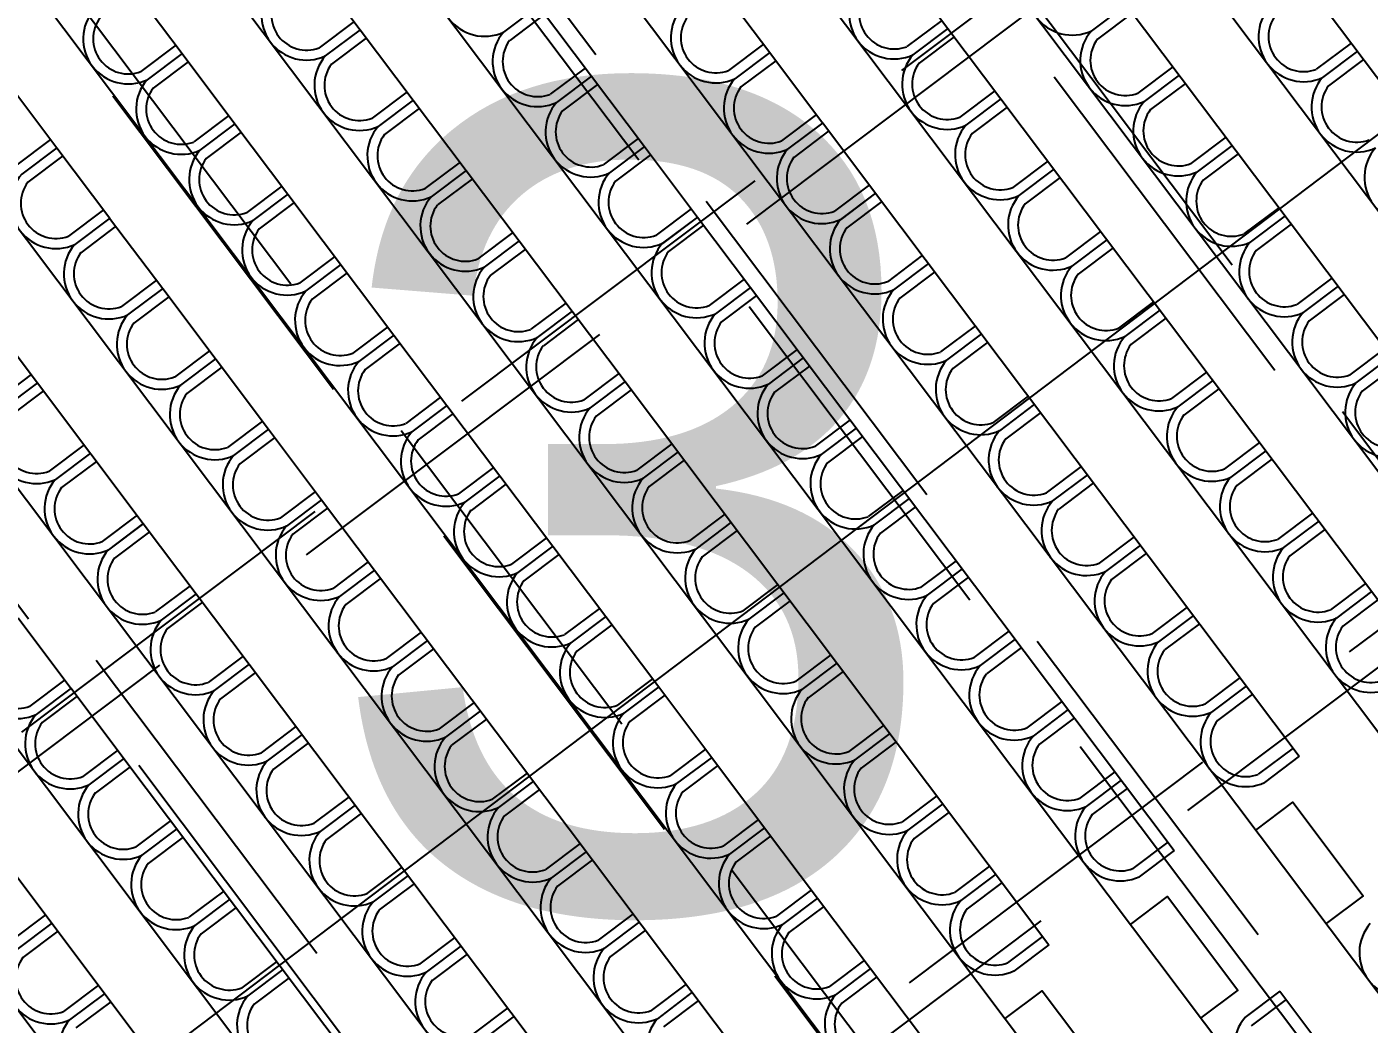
# Model space of a CAD drawing. Header units: millimetres. Extents: x -17017 to 2697, y 1903 to 18260.
# Drawn here: x -16981.895 to -16980.066, y 18227.149 to 18228.508 of the extents above; entities that cross this region are included whole.
import ezdxf

# ---------------------------------------------------------------- set-up
doc = ezdxf.new("R2010")
doc.units = ezdxf.units.MM
doc.linetypes.add('0', pattern=[0])
doc.linetypes.add('DASHED', pattern=[0.75, 0.5, -0.25])
for name, color, linetype in [('1', 7, 'Continuous'), ('A-Flor-Strs', 12, 'Continuous'), ('NET 01', 8, 'Continuous'), ('red', 1, 'Continuous')]:
    doc.layers.add(name, color=color, linetype=linetype)
doc.styles.get("Standard").update_dxf_attribs({"font": 'arial.ttf'})

msp = doc.modelspace()

# ---------------------------------------------------------------- linework, layer by layer
at = {"layer": '1'}
for p, q in [((-16982.444, 18231.4344), (-16978.3992, 18226.0578)), ((-16982.6147, 18231.306), (-16978.5699, 18225.9294)), ((-16982.7853, 18231.1777), (-16978.7405, 18225.801)), ((-16982.956, 18231.0493), (-16978.9111, 18225.6727)), ((-16983.1266, 18230.9209), (-16979.0818, 18225.5443)), ((-16983.2972, 18230.7926), (-16979.2524, 18225.4159)), ((-16983.4679, 18230.6642), (-16979.4231, 18225.2876)), ((-16983.6385, 18230.5358), (-16979.5937, 18225.1592)), ((-16983.8091, 18230.4075), (-16979.7643, 18225.0308)), ((-16983.9798, 18230.2791), (-16979.935, 18224.9025)), ((-16984.1504, 18230.1507), (-16980.1056, 18224.7741)), ((-16981.0271, 18228.6649), (-16980.8828, 18228.4731)), ((-16980.2266, 18228.6664), (-16979.6495, 18227.8992)), ((-16980.7122, 18228.6014), (-16980.64, 18228.5055)), ((-16981.5126, 18228.5999), (-16981.4405, 18228.504)), ((-16981.7554, 18228.5674), (-16981.6832, 18228.4715)), ((-16981.1977, 18228.5365), (-16981.2454, 18228.5006)), ((-16981.1977, 18228.5365), (-16981.2454, 18228.5006)), ((-16981.1977, 18228.5365), (-16981.0534, 18228.3447)), ((-16980.3972, 18228.538), (-16980.4449, 18228.5022)), ((-16980.3972, 18228.538), (-16980.4449, 18228.5022)), ((-16980.3972, 18228.538), (-16979.8201, 18227.7709)), ((-16981.4489, 18228.5152), (-16981.4966, 18228.4794)), ((-16981.1893, 18228.5253), (-16981.2369, 18228.4894)), ((-16980.6485, 18228.5167), (-16980.6961, 18228.4809)), ((-16980.3888, 18228.5268), (-16980.4364, 18228.491)), ((-16981.4405, 18228.504), (-16981.4881, 18228.4682)), ((-16981.4405, 18228.504), (-16981.4881, 18228.4682)), ((-16981.4321, 18228.4928), (-16981.4797, 18228.4569)), ((-16981.4405, 18228.504), (-16981.3683, 18228.4081)), ((-16980.64, 18228.5055), (-16980.6877, 18228.4697)), ((-16980.64, 18228.5055), (-16980.6877, 18228.4697)), ((-16980.6316, 18228.4943), (-16980.6792, 18228.4585)), ((-16980.64, 18228.5055), (-16980.5679, 18228.4096)), ((-16981.6917, 18228.4828), (-16981.7393, 18228.4469)), ((-16980.8912, 18228.4843), (-16980.9389, 18228.4484)), ((-16980.8828, 18228.4731), (-16980.9304, 18228.4372)), ((-16980.8828, 18228.4731), (-16980.9304, 18228.4372)), ((-16980.8828, 18228.4731), (-16980.8107, 18228.3772)), ((-16980.0907, 18228.4858), (-16980.1384, 18228.45)), ((-16980.0823, 18228.4746), (-16980.13, 18228.4387)), ((-16980.0823, 18228.4746), (-16980.13, 18228.4387)), ((-16981.6832, 18228.4716), (-16981.7309, 18228.4357)), ((-16981.6832, 18228.4715), (-16981.7309, 18228.4357)), ((-16981.6748, 18228.4603), (-16981.7225, 18228.4245)), ((-16981.6832, 18228.4715), (-16981.6111, 18228.3756)), ((-16980.8744, 18228.4618), (-16980.922, 18228.426)), ((-16980.0739, 18228.4634), (-16980.1215, 18228.4275)), ((-16981.926, 18228.4391), (-16981.8539, 18228.3432)), ((-16981.134, 18228.4518), (-16981.1816, 18228.416)), ((-16981.1255, 18228.4406), (-16981.1732, 18228.4047)), ((-16981.1255, 18228.4406), (-16981.1732, 18228.4047)), ((-16980.3335, 18228.4533), (-16980.3812, 18228.4175)), ((-16980.3251, 18228.4421), (-16980.3727, 18228.4063)), ((-16980.3251, 18228.4421), (-16980.3727, 18228.4063)), ((-16981.3768, 18228.4193), (-16981.4244, 18228.3835)), ((-16981.1171, 18228.4294), (-16981.1648, 18228.3935)), ((-16980.5763, 18228.4209), (-16980.624, 18228.385)), ((-16980.3166, 18228.4309), (-16980.3643, 18228.3951)), ((-16981.3683, 18228.4081), (-16981.416, 18228.3723)), ((-16981.3683, 18228.4081), (-16981.416, 18228.3723)), ((-16981.3683, 18228.4081), (-16981.2241, 18228.2163)), ((-16980.5679, 18228.4097), (-16980.6155, 18228.3738)), ((-16980.5678, 18228.4097), (-16980.6155, 18228.3738)), ((-16980.5679, 18228.4097), (-16979.9907, 18227.6425)), ((-16981.6195, 18228.3869), (-16981.6672, 18228.351)), ((-16981.3599, 18228.3969), (-16981.4076, 18228.3611)), ((-16980.8191, 18228.3884), (-16980.8667, 18228.3525)), ((-16980.5594, 18228.3984), (-16980.6071, 18228.3626)), ((-16981.6111, 18228.3757), (-16981.6588, 18228.3398)), ((-16981.6111, 18228.3756), (-16981.6588, 18228.3398)), ((-16981.6027, 18228.3644), (-16981.6503, 18228.3286)), ((-16981.6111, 18228.3756), (-16981.539, 18228.2797)), ((-16980.8106, 18228.3772), (-16980.8583, 18228.3413)), ((-16980.8106, 18228.3772), (-16980.8583, 18228.3413)), ((-16980.8022, 18228.366), (-16980.8499, 18228.3301)), ((-16980.8106, 18228.3772), (-16980.7385, 18228.2813)), ((-16981.8623, 18228.3544), (-16981.91, 18228.3185)), ((-16981.0619, 18228.3559), (-16981.1095, 18228.3201)), ((-16980.2614, 18228.3574), (-16980.309, 18228.3216)), ((-16980.2529, 18228.3462), (-16980.3006, 18228.3104)), ((-16980.2529, 18228.3462), (-16980.3006, 18228.3104)), ((-16981.8539, 18228.3432), (-16981.9015, 18228.3073)), ((-16981.8539, 18228.3432), (-16981.9015, 18228.3073)), ((-16981.8454, 18228.332), (-16981.8931, 18228.2961)), ((-16981.8539, 18228.3432), (-16981.7817, 18228.2473)), ((-16981.0534, 18228.3447), (-16981.1011, 18228.3088)), ((-16981.0534, 18228.3447), (-16981.1011, 18228.3088)), ((-16981.045, 18228.3335), (-16981.0926, 18228.2976)), ((-16981.0534, 18228.3447), (-16980.9813, 18228.2488)), ((-16980.2445, 18228.335), (-16980.2922, 18228.2992)), ((-16981.3046, 18228.3234), (-16981.3523, 18228.2876)), ((-16981.2962, 18228.3122), (-16981.3438, 18228.2764)), ((-16981.2962, 18228.3122), (-16981.3438, 18228.2764)), ((-16980.5041, 18228.325), (-16980.5518, 18228.2891)), ((-16980.4957, 18228.3138), (-16980.5434, 18228.2779)), ((-16980.4957, 18228.3138), (-16980.5434, 18228.2779)), ((-16981.5474, 18228.291), (-16981.5951, 18228.2551)), ((-16981.2878, 18228.301), (-16981.3354, 18228.2652)), ((-16980.7469, 18228.2925), (-16980.7946, 18228.2566)), ((-16980.4873, 18228.3025), (-16980.5349, 18228.2667)), ((-16981.539, 18228.2798), (-16981.5866, 18228.2439)), ((-16981.539, 18228.2798), (-16981.5866, 18228.2439)), ((-16981.539, 18228.2798), (-16981.3947, 18228.088)), ((-16980.7385, 18228.2813), (-16980.7862, 18228.2454)), ((-16980.7385, 18228.2813), (-16980.7861, 18228.2454)), ((-16980.7385, 18228.2813), (-16980.1614, 18227.5141)), ((-16981.7902, 18228.2585), (-16981.8378, 18228.2226)), ((-16981.5305, 18228.2685), (-16981.5782, 18228.2327)), ((-16980.9897, 18228.26), (-16981.0374, 18228.2242)), ((-16980.7301, 18228.2701), (-16980.7777, 18228.2342)), ((-16980.1892, 18228.2615), (-16980.2369, 18228.2257)), ((-16981.7817, 18228.2473), (-16981.8294, 18228.2114)), ((-16981.7817, 18228.2473), (-16981.8294, 18228.2114)), ((-16981.7733, 18228.2361), (-16981.821, 18228.2002)), ((-16981.7818, 18228.2473), (-16981.7096, 18228.1514)), ((-16980.9813, 18228.2488), (-16981.0289, 18228.2129)), ((-16980.9813, 18228.2488), (-16981.0289, 18228.213)), ((-16980.9728, 18228.2376), (-16981.0205, 18228.2017)), ((-16980.9813, 18228.2488), (-16980.9091, 18228.1529)), ((-16980.1808, 18228.2503), (-16980.2285, 18228.2145)), ((-16980.1808, 18228.2503), (-16980.2285, 18228.2145)), ((-16980.1724, 18228.2391), (-16980.22, 18228.2033)), ((-16981.2325, 18228.2275), (-16981.2801, 18228.1917)), ((-16980.432, 18228.2291), (-16980.4797, 18228.1932)), ((-16980.4236, 18228.2179), (-16980.4712, 18228.182)), ((-16980.4236, 18228.2179), (-16980.4712, 18228.182)), ((-16981.224, 18228.2163), (-16981.2717, 18228.1805)), ((-16981.2241, 18228.2163), (-16981.2717, 18228.1805)), ((-16981.2156, 18228.2051), (-16981.2633, 18228.1693)), ((-16981.2241, 18228.2163), (-16981.1519, 18228.1204)), ((-16980.4151, 18228.2067), (-16980.4628, 18228.1708)), ((-16981.4753, 18228.1951), (-16981.5229, 18228.1592)), ((-16981.4668, 18228.1839), (-16981.5145, 18228.148)), ((-16981.4668, 18228.1839), (-16981.5145, 18228.148)), ((-16980.6748, 18228.1966), (-16980.7224, 18228.1607)), ((-16980.6663, 18228.1854), (-16980.714, 18228.1495)), ((-16980.6663, 18228.1854), (-16980.714, 18228.1495)), ((-16981.718, 18228.1626), (-16981.7657, 18228.1267)), ((-16981.4584, 18228.1726), (-16981.506, 18228.1368)), ((-16980.9176, 18228.1641), (-16980.9652, 18228.1283)), ((-16980.6579, 18228.1742), (-16980.7056, 18228.1383)), ((-16980.1171, 18228.1657), (-16980.1647, 18228.1298)), ((-16981.7096, 18228.1514), (-16981.7573, 18228.1155)), ((-16981.7096, 18228.1514), (-16981.7573, 18228.1155)), ((-16981.7096, 18228.1514), (-16981.5653, 18227.9596)), ((-16980.9091, 18228.1529), (-16980.9568, 18228.1171)), ((-16980.9091, 18228.1529), (-16980.9568, 18228.1171)), ((-16980.9091, 18228.1529), (-16980.332, 18227.3858)), ((-16980.1086, 18228.1544), (-16980.1563, 18228.1186)), ((-16980.1086, 18228.1544), (-16980.1563, 18228.1186)), ((-16981.7012, 18228.1402), (-16981.7488, 18228.1043)), ((-16981.1604, 18228.1316), (-16981.208, 18228.0958)), ((-16980.9007, 18228.1417), (-16980.9483, 18228.1059)), ((-16980.3599, 18228.1332), (-16980.4075, 18228.0973)), ((-16980.1002, 18228.1432), (-16980.1479, 18228.1074)), ((-16981.9524, 18228.1189), (-16981.8802, 18228.023)), ((-16981.1519, 18228.1204), (-16981.1996, 18228.0846)), ((-16981.1519, 18228.1204), (-16981.1996, 18228.0846)), ((-16981.1435, 18228.1092), (-16981.1911, 18228.0734)), ((-16981.1519, 18228.1204), (-16981.0798, 18228.0245)), ((-16980.3514, 18228.122), (-16980.3991, 18228.0861)), ((-16980.3514, 18228.122), (-16980.3991, 18228.0861)), ((-16980.343, 18228.1108), (-16980.3907, 18228.0749)), ((-16981.4031, 18228.0992), (-16981.4508, 18228.0633)), ((-16980.6026, 18228.1007), (-16980.6503, 18228.0649)), ((-16980.5942, 18228.0895), (-16980.6419, 18228.0536)), ((-16980.5942, 18228.0895), (-16980.6419, 18228.0536)), ((-16981.3947, 18228.088), (-16981.4424, 18228.0521)), ((-16981.3947, 18228.088), (-16981.4423, 18228.0521)), ((-16981.3863, 18228.0767), (-16981.4339, 18228.0409)), ((-16981.3947, 18228.088), (-16981.3226, 18227.9921)), ((-16980.5858, 18228.0783), (-16980.6334, 18228.0424)), ((-16981.6459, 18228.0667), (-16981.6936, 18228.0308)), ((-16981.6375, 18228.0555), (-16981.6851, 18228.0196)), ((-16981.6375, 18228.0555), (-16981.6851, 18228.0196)), ((-16980.8454, 18228.0682), (-16980.8931, 18228.0324)), ((-16980.837, 18228.057), (-16980.8846, 18228.0212)), ((-16980.837, 18228.057), (-16980.8846, 18228.0212)), ((-16980.045, 18228.0698), (-16980.0926, 18228.0339)), ((-16980.0365, 18228.0586), (-16980.0842, 18228.0227)), ((-16981.8887, 18228.0342), (-16981.9363, 18227.9984)), ((-16981.629, 18228.0443), (-16981.6767, 18228.0084)), ((-16981.0882, 18228.0358), (-16981.1359, 18227.9999)), ((-16980.8286, 18228.0458), (-16980.8762, 18228.01)), ((-16980.2877, 18228.0373), (-16980.3354, 18228.0014)), ((-16980.0281, 18228.0473), (-16980.0757, 18228.0115)), ((-16981.8802, 18228.023), (-16981.9279, 18227.9872)), ((-16981.8802, 18228.023), (-16981.9279, 18227.9872)), ((-16981.8802, 18228.023), (-16981.736, 18227.8312)), ((-16981.0797, 18228.0246), (-16981.1274, 18227.9887)), ((-16981.0798, 18228.0245), (-16981.1274, 18227.9887)), ((-16981.0798, 18228.0245), (-16980.5026, 18227.2574)), ((-16980.2793, 18228.0261), (-16980.3269, 18227.9902)), ((-16980.2793, 18228.0261), (-16980.3269, 18227.9902)), ((-16981.8718, 18228.0118), (-16981.9195, 18227.976)), ((-16981.331, 18228.0033), (-16981.3786, 18227.9674)), ((-16981.0713, 18228.0133), (-16981.119, 18227.9775)), ((-16980.5305, 18228.0048), (-16980.5782, 18227.969)), ((-16980.2709, 18228.0149), (-16980.3185, 18227.979)), ((-16981.3225, 18227.9921), (-16981.3702, 18227.9562)), ((-16981.3225, 18227.9921), (-16981.3702, 18227.9562)), ((-16981.3141, 18227.9809), (-16981.3618, 18227.945)), ((-16981.3225, 18227.9921), (-16981.2504, 18227.8962)), ((-16980.5221, 18227.9936), (-16980.5697, 18227.9577)), ((-16980.5221, 18227.9936), (-16980.5697, 18227.9577)), ((-16980.5136, 18227.9824), (-16980.5613, 18227.9465)), ((-16981.5738, 18227.9708), (-16981.6214, 18227.935)), ((-16980.7733, 18227.9723), (-16980.8209, 18227.9365)), ((-16980.7648, 18227.9611), (-16980.8125, 18227.9253)), ((-16980.7648, 18227.9611), (-16980.8125, 18227.9253)), ((-16981.5653, 18227.9596), (-16981.613, 18227.9237)), ((-16981.5653, 18227.9596), (-16981.613, 18227.9237)), ((-16981.5569, 18227.9484), (-16981.6046, 18227.9125)), ((-16981.5653, 18227.9596), (-16981.4932, 18227.8637)), ((-16980.7564, 18227.9499), (-16980.8041, 18227.9141)), ((-16981.8165, 18227.9383), (-16981.8642, 18227.9025)), ((-16981.8081, 18227.9271), (-16981.8558, 18227.8913)), ((-16981.8081, 18227.9271), (-16981.8558, 18227.8913)), ((-16981.0161, 18227.9399), (-16981.0637, 18227.904)), ((-16981.0076, 18227.9287), (-16981.0553, 18227.8928)), ((-16981.0076, 18227.9287), (-16981.0553, 18227.8928)), ((-16980.2156, 18227.9414), (-16980.2632, 18227.9055)), ((-16980.2071, 18227.9302), (-16980.2548, 18227.8943)), ((-16981.7997, 18227.9159), (-16981.8473, 18227.8801)), ((-16981.2588, 18227.9074), (-16981.3065, 18227.8715)), ((-16980.9992, 18227.9174), (-16981.0468, 18227.8816)), ((-16980.4584, 18227.9089), (-16980.506, 18227.8731)), ((-16980.1987, 18227.919), (-16980.2464, 18227.8831)), ((-16981.2504, 18227.8962), (-16981.2981, 18227.8603)), ((-16981.2504, 18227.8962), (-16981.298, 18227.8603)), ((-16981.2504, 18227.8962), (-16981.034, 18227.6085)), ((-16980.4499, 18227.8977), (-16980.4976, 18227.8619)), ((-16980.4499, 18227.8977), (-16980.4976, 18227.8619)), ((-16981.5016, 18227.8749), (-16981.5493, 18227.8391)), ((-16981.242, 18227.885), (-16981.2896, 18227.8491)), ((-16980.7011, 18227.8764), (-16980.7488, 18227.8406)), ((-16980.4415, 18227.8865), (-16980.4891, 18227.8506)), ((-16981.4932, 18227.8637), (-16981.5408, 18227.8278)), ((-16981.4932, 18227.8637), (-16981.5408, 18227.8278)), ((-16981.4847, 18227.8525), (-16981.5324, 18227.8166)), ((-16981.4932, 18227.8637), (-16981.421, 18227.7678)), ((-16980.6927, 18227.8652), (-16980.7404, 18227.8294)), ((-16980.6927, 18227.8652), (-16980.7404, 18227.8294)), ((-16980.6843, 18227.854), (-16980.7319, 18227.8182)), ((-16981.7444, 18227.8424), (-16981.792, 18227.8066)), ((-16980.9439, 18227.844), (-16980.9916, 18227.8081)), ((-16980.1434, 18227.8455), (-16980.1911, 18227.8096)), ((-16980.135, 18227.8343), (-16980.1827, 18227.7984)), ((-16980.135, 18227.8343), (-16980.1827, 18227.7984)), ((-16981.7359, 18227.8312), (-16981.7836, 18227.7954)), ((-16981.736, 18227.8312), (-16981.7836, 18227.7954)), ((-16981.7275, 18227.82), (-16981.7752, 18227.7842)), ((-16981.736, 18227.8312), (-16981.6638, 18227.7353)), ((-16980.9355, 18227.8328), (-16980.9831, 18227.7969)), ((-16980.9355, 18227.8328), (-16980.9831, 18227.7969)), ((-16980.927, 18227.8215), (-16980.9747, 18227.7857)), ((-16980.1266, 18227.8231), (-16980.1742, 18227.7872)), ((-16981.1867, 18227.8115), (-16981.2343, 18227.7756)), ((-16981.1782, 18227.8003), (-16981.2259, 18227.7644)), ((-16981.1782, 18227.8003), (-16981.2259, 18227.7644)), ((-16980.3862, 18227.813), (-16980.4339, 18227.7772)), ((-16980.3778, 18227.8018), (-16980.4254, 18227.766)), ((-16981.4295, 18227.779), (-16981.4771, 18227.7432)), ((-16981.1698, 18227.7891), (-16981.2175, 18227.7532)), ((-16980.629, 18227.7805), (-16980.6767, 18227.7447)), ((-16980.3694, 18227.7906), (-16980.417, 18227.7548)), ((-16981.421, 18227.7678), (-16981.4687, 18227.732)), ((-16981.421, 18227.7678), (-16981.4687, 18227.732)), ((-16981.421, 18227.7678), (-16980.8439, 18227.0007)), ((-16980.6206, 18227.7693), (-16980.6682, 18227.7335)), ((-16980.6206, 18227.7693), (-16980.6682, 18227.7335)), ((-16981.6723, 18227.7465), (-16981.7199, 18227.7107)), ((-16981.4126, 18227.7566), (-16981.4603, 18227.7208)), ((-16980.8718, 18227.7481), (-16980.9194, 18227.7122)), ((-16980.6121, 18227.7581), (-16980.6598, 18227.7223)), ((-16980.0713, 18227.7496), (-16980.119, 18227.7138)), ((-16981.6638, 18227.7353), (-16981.7115, 18227.6995)), ((-16981.6638, 18227.7353), (-16981.7115, 18227.6995)), ((-16981.6554, 18227.7241), (-16981.703, 18227.6883)), ((-16981.6638, 18227.7353), (-16981.5917, 18227.6394)), ((-16980.8633, 18227.7369), (-16980.911, 18227.701)), ((-16980.8633, 18227.7369), (-16980.911, 18227.701)), ((-16980.8549, 18227.7257), (-16980.9026, 18227.6898)), ((-16980.0629, 18227.7384), (-16980.1105, 18227.7025)), ((-16980.0629, 18227.7384), (-16980.1105, 18227.7025)), ((-16980.0544, 18227.7272), (-16980.1021, 18227.6913)), ((-16981.1145, 18227.7156), (-16981.1622, 18227.6798)), ((-16980.3141, 18227.7171), (-16980.3617, 18227.6813)), ((-16980.3056, 18227.7059), (-16980.3533, 18227.6701)), ((-16980.3056, 18227.7059), (-16980.3533, 18227.6701)), ((-16981.9066, 18227.7029), (-16981.8345, 18227.607)), ((-16981.1061, 18227.7044), (-16981.1538, 18227.6685)), ((-16981.1061, 18227.7044), (-16981.1538, 18227.6685)), ((-16981.0977, 18227.6932), (-16981.1453, 18227.6573)), ((-16980.2972, 18227.6947), (-16980.3449, 18227.6589)), ((-16981.3573, 18227.6831), (-16981.405, 18227.6473)), ((-16981.3489, 18227.6719), (-16981.3965, 18227.6361)), ((-16981.3489, 18227.6719), (-16981.3965, 18227.6361)), ((-16980.5569, 18227.6847), (-16980.6045, 18227.6488)), ((-16980.5484, 18227.6735), (-16980.5961, 18227.6376)), ((-16981.6001, 18227.6506), (-16981.6478, 18227.6148)), ((-16981.3405, 18227.6607), (-16981.3881, 18227.6249)), ((-16980.7996, 18227.6522), (-16980.8473, 18227.6163)), ((-16980.54, 18227.6622), (-16980.5876, 18227.6264)), ((-16981.5917, 18227.6395), (-16981.6393, 18227.6036)), ((-16981.5917, 18227.6394), (-16981.6393, 18227.6036)), ((-16981.5917, 18227.6394), (-16981.0145, 18226.8723)), ((-16980.7912, 18227.641), (-16980.8389, 18227.6051)), ((-16980.7912, 18227.641), (-16980.8389, 18227.6051)), ((-16981.8429, 18227.6182), (-16981.8905, 18227.5823)), ((-16981.5832, 18227.6282), (-16981.6309, 18227.5924)), ((-16981.0424, 18227.6197), (-16981.0901, 18227.5839)), ((-16980.7828, 18227.6298), (-16980.8304, 18227.5939)), ((-16980.2419, 18227.6212), (-16980.2896, 18227.5854)), ((-16981.8344, 18227.607), (-16981.8821, 18227.5711)), ((-16981.8344, 18227.607), (-16981.8821, 18227.5711)), ((-16981.826, 18227.5958), (-16981.8737, 18227.5599)), ((-16981.8344, 18227.607), (-16981.7623, 18227.5111)), ((-16981.034, 18227.6085), (-16981.0816, 18227.5726)), ((-16981.034, 18227.6085), (-16981.0816, 18227.5726)), ((-16981.0255, 18227.5973), (-16981.0732, 18227.5614)), ((-16981.034, 18227.6085), (-16980.9618, 18227.5126)), ((-16980.2335, 18227.61), (-16980.2812, 18227.5742)), ((-16980.2335, 18227.61), (-16980.2812, 18227.5742)), ((-16980.2251, 18227.5988), (-16980.2727, 18227.563)), ((-16981.2852, 18227.5872), (-16981.3328, 18227.5514)), ((-16980.4847, 18227.5888), (-16980.5324, 18227.5529)), ((-16980.4763, 18227.5776), (-16980.5239, 18227.5417)), ((-16980.4763, 18227.5776), (-16980.5239, 18227.5417)), ((-16981.2767, 18227.576), (-16981.3244, 18227.5402)), ((-16981.2767, 18227.576), (-16981.3244, 18227.5402)), ((-16981.2683, 18227.5648), (-16981.316, 18227.529)), ((-16980.4678, 18227.5663), (-16980.5155, 18227.5305)), ((-16981.528, 18227.5548), (-16981.5756, 18227.5189)), ((-16981.5195, 18227.5436), (-16981.5672, 18227.5077)), ((-16981.5195, 18227.5436), (-16981.5672, 18227.5077)), ((-16980.7275, 18227.5563), (-16980.7751, 18227.5204)), ((-16980.719, 18227.5451), (-16980.7667, 18227.5092)), ((-16981.7707, 18227.5223), (-16981.8184, 18227.4864)), ((-16981.5111, 18227.5323), (-16981.5587, 18227.4965)), ((-16980.9703, 18227.5238), (-16981.0179, 18227.488)), ((-16980.7106, 18227.5339), (-16980.7583, 18227.498)), ((-16980.1698, 18227.5253), (-16980.2175, 18227.4895)), ((-16981.7623, 18227.5111), (-16981.81, 18227.4752)), ((-16981.7623, 18227.5111), (-16981.81, 18227.4752)), ((-16981.7623, 18227.5111), (-16981.1852, 18226.7439)), ((-16980.9618, 18227.5126), (-16981.0095, 18227.4768)), ((-16980.9618, 18227.5126), (-16981.0095, 18227.4768)), ((-16980.9618, 18227.5126), (-16980.8897, 18227.4167)), ((-16980.1614, 18227.5141), (-16980.209, 18227.4783)), ((-16981.7539, 18227.4999), (-16981.8015, 18227.464)), ((-16981.213, 18227.4913), (-16981.2607, 18227.4555)), ((-16980.9534, 18227.5014), (-16981.0011, 18227.4655)), ((-16980.4126, 18227.4929), (-16980.4602, 18227.457)), ((-16981.2046, 18227.4801), (-16981.2523, 18227.4443)), ((-16981.2046, 18227.4801), (-16981.2523, 18227.4443)), ((-16981.1962, 18227.4689), (-16981.2438, 18227.4331)), ((-16980.4041, 18227.4817), (-16980.4518, 18227.4458)), ((-16980.4041, 18227.4817), (-16980.4518, 18227.4458)), ((-16980.3957, 18227.4704), (-16980.4434, 18227.4346)), ((-16981.4558, 18227.4589), (-16981.5035, 18227.423)), ((-16980.6553, 18227.4604), (-16980.703, 18227.4245)), ((-16980.6469, 18227.4492), (-16980.6946, 18227.4133)), ((-16980.6469, 18227.4492), (-16980.6946, 18227.4133)), ((-16981.4474, 18227.4477), (-16981.495, 18227.4118)), ((-16981.4474, 18227.4477), (-16981.495, 18227.4118)), ((-16981.4389, 18227.4364), (-16981.4866, 18227.4006)), ((-16980.6385, 18227.438), (-16980.6861, 18227.4021)), ((-16981.6986, 18227.4264), (-16981.7462, 18227.3905)), ((-16981.6901, 18227.4152), (-16981.7378, 18227.3793)), ((-16981.6901, 18227.4152), (-16981.7378, 18227.3793)), ((-16980.8981, 18227.4279), (-16980.9458, 18227.3921)), ((-16980.8897, 18227.4167), (-16980.9373, 18227.3809)), ((-16980.8897, 18227.4167), (-16980.8175, 18227.3208)), ((-16981.6817, 18227.404), (-16981.7294, 18227.3681)), ((-16981.1409, 18227.3954), (-16981.1886, 18227.3596)), ((-16980.8813, 18227.4055), (-16980.9289, 18227.3696)), ((-16980.3404, 18227.397), (-16980.3881, 18227.3611)), ((-16981.9329, 18227.3827), (-16981.3558, 18226.6156)), ((-16981.1325, 18227.3842), (-16981.1801, 18227.3484)), ((-16981.1325, 18227.3842), (-16981.1801, 18227.3484)), ((-16980.332, 18227.3858), (-16980.3797, 18227.3499)), ((-16981.3837, 18227.363), (-16981.4313, 18227.3271)), ((-16981.124, 18227.373), (-16981.1717, 18227.3372)), ((-16980.5832, 18227.3645), (-16980.6309, 18227.3286)), ((-16981.3752, 18227.3518), (-16981.4229, 18227.3159)), ((-16981.3752, 18227.3518), (-16981.4229, 18227.3159)), ((-16981.3668, 18227.3406), (-16981.4145, 18227.3047)), ((-16980.5748, 18227.3533), (-16980.6224, 18227.3174)), ((-16980.5748, 18227.3533), (-16980.6224, 18227.3174)), ((-16980.5663, 18227.3421), (-16980.614, 18227.3062)), ((-16981.6265, 18227.3305), (-16981.6741, 18227.2947)), ((-16980.826, 18227.332), (-16980.8736, 18227.2962)), ((-16981.618, 18227.3193), (-16981.6657, 18227.2834)), ((-16981.618, 18227.3193), (-16981.6657, 18227.2834)), ((-16981.6096, 18227.3081), (-16981.6572, 18227.2722)), ((-16980.8175, 18227.3208), (-16980.8652, 18227.285)), ((-16980.8175, 18227.3208), (-16980.8652, 18227.285)), ((-16980.8091, 18227.3096), (-16980.8568, 18227.2738)), ((-16980.8175, 18227.3208), (-16980.6733, 18227.129)), ((-16981.8692, 18227.298), (-16981.9169, 18227.2622)), ((-16981.8608, 18227.2868), (-16981.9084, 18227.251)), ((-16981.8608, 18227.2868), (-16981.9084, 18227.251)), ((-16981.0688, 18227.2996), (-16981.1164, 18227.2637)), ((-16981.0603, 18227.2884), (-16981.108, 18227.2525)), ((-16981.8524, 18227.2756), (-16981.9, 18227.2398)), ((-16981.3115, 18227.2671), (-16981.3592, 18227.2312)), ((-16981.0519, 18227.2771), (-16981.0995, 18227.2413)), ((-16980.5111, 18227.2686), (-16980.5587, 18227.2328)), ((-16981.3031, 18227.2559), (-16981.3508, 18227.22)), ((-16981.3031, 18227.2559), (-16981.3508, 18227.22)), ((-16980.5026, 18227.2574), (-16980.5503, 18227.2215)), ((-16981.5543, 18227.2346), (-16981.602, 18227.1988)), ((-16981.2947, 18227.2447), (-16981.3423, 18227.2088)), ((-16980.7538, 18227.2361), (-16980.8015, 18227.2003)), ((-16981.5459, 18227.2234), (-16981.5935, 18227.1875)), ((-16981.5459, 18227.2234), (-16981.5935, 18227.1875)), ((-16981.5374, 18227.2122), (-16981.5851, 18227.1763)), ((-16980.7454, 18227.2249), (-16980.7931, 18227.1891)), ((-16980.7454, 18227.2249), (-16980.7931, 18227.1891)), ((-16980.737, 18227.2137), (-16980.7846, 18227.1779)), ((-16981.7971, 18227.2021), (-16981.8447, 18227.1663)), ((-16980.9966, 18227.2037), (-16981.0443, 18227.1678)), ((-16980.1877, 18227.194), (-16980.2354, 18227.1581)), ((-16980.1877, 18227.194), (-16980.1156, 18227.0981)), ((-16981.7886, 18227.1909), (-16981.8363, 18227.1551)), ((-16981.7886, 18227.1909), (-16981.8363, 18227.1551)), ((-16981.7802, 18227.1797), (-16981.8279, 18227.1439)), ((-16980.9882, 18227.1925), (-16981.0358, 18227.1566)), ((-16980.9882, 18227.1925), (-16981.0358, 18227.1566)), ((-16980.9798, 18227.1812), (-16981.0274, 18227.1454)), ((-16980.1793, 18227.1828), (-16980.2269, 18227.1469)), ((-16981.2394, 18227.1712), (-16981.287, 18227.1353)), ((-16981.2309, 18227.16), (-16981.2786, 18227.1241))]:
    msp.add_line(p, q, dxfattribs=at)
for points in [[(-16980.2207, 18227.4135), (-16980.1704, 18227.4514), (-16980.0746, 18227.324), (-16980.1249, 18227.2861)], [(-16980.3914, 18227.2851), (-16980.341, 18227.323), (-16980.2452, 18227.1956), (-16980.2956, 18227.1577)], [(-16980.562, 18227.1567), (-16980.5117, 18227.1946), (-16980.4158, 18227.0673), (-16980.4662, 18227.0294)]]:
    msp.add_lwpolyline(points, dxfattribs=at)
for centre, radius, start, end in [((-16981.271, 18228.5564), 0.0614, 139.2552, 294.6526), ((-16980.4705, 18228.558), 0.0614, 139.2552, 294.6526), ((-16980.7133, 18228.5255), 0.0614, 139.2552, 294.6526), ((-16981.5137, 18228.524), 0.0614, 139.2552, 294.6526), ((-16981.5136, 18228.5241), 0.0479, 143.0749, 290.8329), ((-16980.7131, 18228.5256), 0.0479, 143.0749, 290.8329), ((-16981.7565, 18228.4915), 0.0614, 139.2552, 294.6526), ((-16980.9561, 18228.493), 0.0614, 139.2552, 294.6526), ((-16980.1556, 18228.4946), 0.0614, 139.2552, 294.6526), ((-16981.7563, 18228.4916), 0.0479, 143.0749, 290.8329), ((-16980.9559, 18228.4931), 0.0479, 143.0749, 290.8329), ((-16980.1554, 18228.4947), 0.0479, 143.0749, 290.8329), ((-16981.1988, 18228.4606), 0.0614, 139.2552, 294.6526), ((-16980.3984, 18228.4621), 0.0614, 139.2552, 294.6526), ((-16981.1987, 18228.4607), 0.0479, 143.0749, 290.8329), ((-16980.3982, 18228.4622), 0.0479, 143.0749, 290.8329), ((-16981.4416, 18228.4281), 0.0614, 139.2552, 294.6526), ((-16981.4415, 18228.4282), 0.0479, 143.0749, 290.8329), ((-16980.6411, 18228.4296), 0.0614, 139.2552, 294.6526), ((-16980.641, 18228.4297), 0.0479, 143.0749, 290.8329), ((-16980.8839, 18228.3971), 0.0614, 139.2552, 294.6526), ((-16980.0834, 18228.3987), 0.0614, 139.2552, 294.6526), ((-16981.6844, 18228.3956), 0.0614, 139.2552, 294.6526), ((-16981.6842, 18228.3957), 0.0479, 143.0749, 290.8329), ((-16980.8838, 18228.3972), 0.0479, 143.0749, 290.8329), ((-16980.0833, 18228.3988), 0.0479, 143.0749, 290.8329), ((-16981.1267, 18228.3647), 0.0614, 139.2552, 294.6526), ((-16980.3262, 18228.3662), 0.0614, 139.2552, 294.6526), ((-16981.1265, 18228.3648), 0.0479, 143.0749, 290.8329), ((-16980.326, 18228.3663), 0.0479, 143.0749, 290.8329), ((-16981.3695, 18228.3322), 0.0614, 139.2552, 294.6526), ((-16980.569, 18228.3337), 0.0614, 139.2552, 294.6526), ((-16981.3693, 18228.3323), 0.0479, 143.0749, 290.8329), ((-16980.5688, 18228.3338), 0.0479, 143.0749, 290.8329), ((-16981.6122, 18228.2997), 0.0614, 139.2552, 294.6526), ((-16981.6121, 18228.2998), 0.0479, 143.0749, 290.8329), ((-16980.8118, 18228.3012), 0.0614, 139.2552, 294.6526), ((-16980.8116, 18228.3014), 0.0479, 143.0749, 290.8329), ((-16980.0113, 18228.3028), 0.0614, 139.2552, 294.6526), ((-16981.0546, 18228.2688), 0.0614, 139.2552, 294.6526), ((-16980.2541, 18228.2703), 0.0614, 139.2552, 294.6526), ((-16981.855, 18228.2672), 0.0614, 139.2552, 294.6526), ((-16981.8549, 18228.2674), 0.0479, 143.0749, 290.8329), ((-16981.0544, 18228.2689), 0.0479, 143.0749, 290.8329), ((-16980.2539, 18228.2704), 0.0479, 143.0749, 290.8329), ((-16981.2973, 18228.2363), 0.0614, 139.2552, 294.6526), ((-16980.4968, 18228.2378), 0.0614, 139.2552, 294.6526), ((-16981.2972, 18228.2364), 0.0479, 143.0749, 290.8329), ((-16980.4967, 18228.2379), 0.0479, 143.0749, 290.8329), ((-16981.5401, 18228.2038), 0.0614, 139.2552, 294.6526), ((-16980.7396, 18228.2054), 0.0614, 139.2552, 294.6526), ((-16981.5399, 18228.2039), 0.0479, 143.0749, 290.8329), ((-16980.7395, 18228.2055), 0.0479, 143.0749, 290.8329), ((-16981.7829, 18228.1713), 0.0614, 139.2552, 294.6526), ((-16981.7827, 18228.1715), 0.0479, 143.0749, 290.8329), ((-16980.9824, 18228.1729), 0.0614, 139.2552, 294.6526), ((-16980.9822, 18228.173), 0.0479, 143.0749, 290.8329), ((-16980.1819, 18228.1744), 0.0614, 139.2552, 294.6526), ((-16980.1818, 18228.1745), 0.0479, 143.0749, 290.8329), ((-16981.2252, 18228.1404), 0.0614, 139.2552, 294.6526), ((-16980.4247, 18228.1419), 0.0614, 139.2552, 294.6526), ((-16981.225, 18228.1405), 0.0479, 143.0749, 290.8329), ((-16980.4245, 18228.1421), 0.0479, 143.0749, 290.8329), ((-16981.468, 18228.1079), 0.0614, 139.2552, 294.6526), ((-16980.6675, 18228.1095), 0.0614, 139.2552, 294.6526), ((-16981.4678, 18228.108), 0.0479, 143.0749, 290.8329), ((-16980.6673, 18228.1096), 0.0479, 143.0749, 290.8329), ((-16981.7107, 18228.0755), 0.0614, 139.2552, 294.6526), ((-16980.9103, 18228.077), 0.0614, 139.2552, 294.6526), ((-16980.1098, 18228.0785), 0.0614, 139.2552, 294.6526), ((-16980.1096, 18228.0786), 0.0479, 143.0749, 290.8329), ((-16981.7106, 18228.0756), 0.0479, 143.0749, 290.8329), ((-16980.9101, 18228.0771), 0.0479, 143.0749, 290.8329), ((-16981.153, 18228.0445), 0.0614, 139.2552, 294.6526), ((-16981.1529, 18228.0446), 0.0479, 143.0749, 290.8329), ((-16980.3526, 18228.046), 0.0614, 139.2552, 294.6526), ((-16980.3524, 18228.0462), 0.0479, 143.0749, 290.8329), ((-16980.5953, 18228.0136), 0.0614, 139.2552, 294.6526), ((-16981.3958, 18228.012), 0.0614, 139.2552, 294.6526), ((-16981.3957, 18228.0121), 0.0479, 143.0749, 290.8329), ((-16980.5952, 18228.0137), 0.0479, 143.0749, 290.8329), ((-16981.6386, 18227.9796), 0.0614, 139.2552, 294.6526), ((-16980.8381, 18227.9811), 0.0614, 139.2552, 294.6526), ((-16980.0376, 18227.9826), 0.0614, 139.2552, 294.6526), ((-16981.6384, 18227.9797), 0.0479, 143.0749, 290.8329), ((-16980.838, 18227.9812), 0.0479, 143.0749, 290.8329), ((-16980.0375, 18227.9827), 0.0479, 143.0749, 290.8329), ((-16981.8814, 18227.9471), 0.0614, 139.2552, 294.6526), ((-16981.0809, 18227.9486), 0.0614, 139.2552, 294.6526), ((-16980.2804, 18227.9501), 0.0614, 139.2552, 294.6526), ((-16981.8812, 18227.9472), 0.0479, 143.0749, 290.8329), ((-16981.0807, 18227.9487), 0.0479, 143.0749, 290.8329), ((-16980.2803, 18227.9503), 0.0479, 143.0749, 290.8329), ((-16981.3237, 18227.9161), 0.0614, 139.2552, 294.6526), ((-16981.3235, 18227.9163), 0.0479, 143.0749, 290.8329), ((-16980.5232, 18227.9177), 0.0614, 139.2552, 294.6526), ((-16980.523, 18227.9178), 0.0479, 143.0749, 290.8329), ((-16980.766, 18227.8852), 0.0614, 139.2552, 294.6526), ((-16981.5665, 18227.8837), 0.0614, 139.2552, 294.6526), ((-16981.5663, 18227.8838), 0.0479, 143.0749, 290.8329), ((-16980.7658, 18227.8853), 0.0479, 143.0749, 290.8329), ((-16981.8092, 18227.8512), 0.0614, 139.2552, 294.6526), ((-16981.0087, 18227.8527), 0.0614, 139.2552, 294.6526), ((-16980.2083, 18227.8542), 0.0614, 139.2552, 294.6526), ((-16981.8091, 18227.8513), 0.0479, 143.0749, 290.8329), ((-16981.0086, 18227.8528), 0.0479, 143.0749, 290.8329), ((-16980.2081, 18227.8544), 0.0479, 143.0749, 290.8329), ((-16981.2515, 18227.8202), 0.0614, 139.2552, 294.6526), ((-16980.4511, 18227.8218), 0.0614, 139.2552, 294.6526), ((-16981.2514, 18227.8204), 0.0479, 143.0749, 290.8329), ((-16980.4509, 18227.8219), 0.0479, 143.0749, 290.8329), ((-16981.4943, 18227.7878), 0.0614, 139.2552, 294.6526), ((-16981.4941, 18227.7879), 0.0479, 143.0749, 290.8329), ((-16980.6938, 18227.7893), 0.0614, 139.2552, 294.6526), ((-16980.6937, 18227.7894), 0.0479, 143.0749, 290.8329), ((-16980.9366, 18227.7568), 0.0614, 139.2552, 294.6526), ((-16980.1361, 18227.7584), 0.0614, 139.2552, 294.6526), ((-16981.7371, 18227.7553), 0.0614, 139.2552, 294.6526), ((-16981.7369, 18227.7554), 0.0479, 143.0749, 290.8329), ((-16980.9364, 18227.7569), 0.0479, 143.0749, 290.8329), ((-16980.136, 18227.7585), 0.0479, 143.0749, 290.8329), ((-16981.1794, 18227.7244), 0.0614, 139.2552, 294.6526), ((-16980.3789, 18227.7259), 0.0614, 139.2552, 294.6526), ((-16981.1792, 18227.7245), 0.0479, 143.0749, 290.8329), ((-16980.3788, 18227.726), 0.0479, 143.0749, 290.8329), ((-16981.4222, 18227.6919), 0.0614, 139.2552, 294.6526), ((-16980.6217, 18227.6934), 0.0614, 139.2552, 294.6526), ((-16981.422, 18227.692), 0.0479, 143.0749, 290.8329), ((-16980.6215, 18227.6935), 0.0479, 143.0749, 290.8329), ((-16981.6649, 18227.6594), 0.0614, 139.2552, 294.6526), ((-16981.6648, 18227.6595), 0.0479, 143.0749, 290.8329), ((-16980.8645, 18227.6609), 0.0614, 139.2552, 294.6526), ((-16980.8643, 18227.6611), 0.0479, 143.0749, 290.8329), ((-16980.064, 18227.6625), 0.0614, 139.2552, 294.6526), ((-16980.0638, 18227.6626), 0.0479, 143.0749, 290.8329), ((-16981.1072, 18227.6285), 0.0614, 139.2552, 294.6526), ((-16980.3068, 18227.63), 0.0614, 139.2552, 294.6526), ((-16981.9077, 18227.6269), 0.0614, 139.2552, 294.6526), ((-16981.9076, 18227.627), 0.0479, 143.0749, 290.8329), ((-16981.1071, 18227.6286), 0.0479, 143.0749, 290.8329), ((-16980.3066, 18227.6301), 0.0479, 143.0749, 290.8329), ((-16981.35, 18227.596), 0.0614, 139.2552, 294.6526), ((-16980.5496, 18227.5975), 0.0614, 139.2552, 294.6526), ((-16981.3499, 18227.5961), 0.0479, 143.0749, 290.8329), ((-16980.5494, 18227.5976), 0.0479, 143.0749, 290.8329), ((-16981.5928, 18227.5635), 0.0614, 139.2552, 294.6526), ((-16980.7923, 18227.565), 0.0614, 139.2552, 294.6526), ((-16981.5926, 18227.5636), 0.0479, 143.0749, 290.8329), ((-16980.7922, 18227.5652), 0.0479, 143.0749, 290.8329), ((-16981.8356, 18227.531), 0.0614, 139.2552, 294.6526), ((-16981.8354, 18227.5312), 0.0479, 143.0749, 290.8329), ((-16981.0351, 18227.5326), 0.0614, 139.2552, 294.6526), ((-16981.0349, 18227.5327), 0.0479, 143.0749, 290.8329), ((-16980.2346, 18227.5341), 0.0614, 139.2552, 294.6526), ((-16980.2345, 18227.5342), 0.0479, 143.0749, 290.8329), ((-16980.4774, 18227.5016), 0.0614, 139.2552, 294.6526), ((-16981.2779, 18227.5001), 0.0614, 139.2552, 294.6526), ((-16981.2777, 18227.5002), 0.0479, 143.0749, 290.8329), ((-16980.4772, 18227.5017), 0.0479, 143.0749, 290.8329), ((-16981.5207, 18227.4676), 0.0614, 139.2552, 294.6526), ((-16980.7202, 18227.4691), 0.0614, 139.2552, 294.6526), ((-16981.5205, 18227.4677), 0.0479, 143.0749, 290.8329), ((-16980.72, 18227.4693), 0.0479, 143.0749, 290.8329), ((-16981.7634, 18227.4351), 0.0614, 139.2552, 294.6526), ((-16980.963, 18227.4367), 0.0614, 139.2552, 294.6526), ((-16981.7633, 18227.4353), 0.0479, 143.0749, 290.8329), ((-16980.9628, 18227.4368), 0.0479, 143.0749, 290.8329), ((-16981.2057, 18227.4042), 0.0614, 139.2552, 294.6526), ((-16981.2056, 18227.4043), 0.0479, 143.0749, 290.8329), ((-16980.4053, 18227.4057), 0.0614, 139.2552, 294.6526), ((-16980.4051, 18227.4058), 0.0479, 143.0749, 290.8329), ((-16980.648, 18227.3732), 0.0614, 139.2552, 294.6526), ((-16981.4485, 18227.3717), 0.0614, 139.2552, 294.6526), ((-16981.4483, 18227.3718), 0.0479, 143.0749, 290.8329), ((-16980.6479, 18227.3734), 0.0479, 143.0749, 290.8329), ((-16981.6913, 18227.3393), 0.0614, 139.2552, 294.6526), ((-16980.8908, 18227.3408), 0.0614, 139.2552, 294.6526), ((-16981.6911, 18227.3394), 0.0479, 143.0749, 290.8329), ((-16980.8907, 18227.3409), 0.0479, 143.0749, 290.8329), ((-16981.1336, 18227.3083), 0.0614, 139.2552, 294.6526), ((-16981.1334, 18227.3084), 0.0479, 143.0749, 290.8329), ((-16981.3764, 18227.2758), 0.0614, 139.2552, 294.6526), ((-16981.3762, 18227.276), 0.0479, 143.0749, 290.8329), ((-16980.5759, 18227.2774), 0.0614, 139.2552, 294.6526), ((-16980.5757, 18227.2775), 0.0479, 143.0749, 290.8329), ((-16980.8187, 18227.2449), 0.0614, 139.2552, 294.6526), ((-16980.0182, 18227.2464), 0.0614, 139.2552, 294.6526), ((-16981.6191, 18227.2434), 0.0614, 139.2552, 294.6526), ((-16981.619, 18227.2435), 0.0479, 143.0749, 290.8329), ((-16980.8185, 18227.245), 0.0479, 143.0749, 290.8329), ((-16981.8619, 18227.2109), 0.0614, 139.2552, 294.6526), ((-16981.0615, 18227.2124), 0.0614, 139.2552, 294.6526), ((-16981.8618, 18227.211), 0.0479, 143.0749, 290.8329), ((-16981.0613, 18227.2125), 0.0479, 143.0749, 290.8329), ((-16981.3042, 18227.1799), 0.0614, 139.2552, 294.6526), ((-16981.3041, 18227.1801), 0.0479, 143.0749, 290.8329), ((-16981.547, 18227.1475), 0.0614, 139.2552, 294.6526), ((-16981.5468, 18227.1476), 0.0479, 143.0749, 290.8329), ((-16980.7465, 18227.149), 0.0614, 139.2552, 294.6526), ((-16980.7464, 18227.1491), 0.0479, 143.0749, 290.8329), ((-16980.9893, 18227.1165), 0.0614, 139.2552, 294.6526), ((-16980.1888, 18227.118), 0.0614, 139.2552, 294.6526), ((-16981.7898, 18227.115), 0.0614, 139.2552, 294.6526)]:
    msp.add_arc(centre, radius, start, end, dxfattribs=at)
at = {"layer": 'NET 01', "linetype": 'ByBlock'}
msp.add_line((-16983.3401, 18225.8753), (-16975.9029, 18231.5023), dxfattribs=at)
at = {"layer": 'red', "linetype": 'DASHED'}
for points in [[(-16982.808, 18231.5798), (-16978.3593, 18225.6663)], [(-16978.3913, 18225.6422), (-16982.84, 18231.5557)], [(-16976.9187, 18231.2447), (-16982.4768, 18227.0642), (-16982.5009, 18227.0961), (-16976.9427, 18231.2767)], [(-16983.2235, 18231.2671), (-16978.7749, 18225.3537)], [(-16978.8068, 18225.3296), (-16983.2555, 18231.2431)], [(-16983.6391, 18230.9545), (-16979.1904, 18225.0411)], [(-16979.2224, 18225.017), (-16983.671, 18230.9305)], [(-16984.0546, 18230.6419), (-16979.6059, 18224.7284)], [(-16979.6379, 18224.7044), (-16984.0866, 18230.6179)], [(-16976.3171, 18230.445), (-16981.8671, 18226.2722), (-16981.8912, 18226.3042), (-16976.3412, 18230.477)]]:
    msp.add_lwpolyline(points, dxfattribs=at)

# ---------------------------------------------------------------- texts
at = {"layer": 'A-Flor-Strs', "linetype": '0', "insert": (-16981.503, 18228.4281), "char_height": 1.1215, "attachment_point": 1}
msp.add_mtext_dynamic_manual_height_columns('3', width=0.134792, gutter_width=5.6075, heights=[0], dxfattribs=at)

doc.saveas('drawing.dxf')
